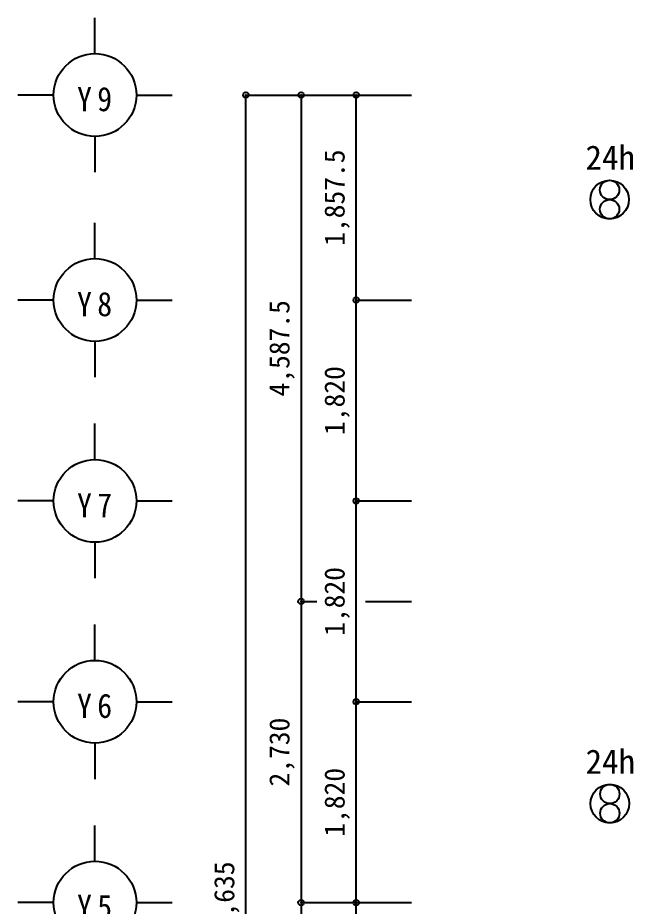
# Model space of a CAD drawing. Units: millimetres at full size, sheet at 1:100. Extents: x -40222 to 41440, y -29146 to 30741.
# Drawn here: x -36486 to -30907, y 15445 to 23495 of the extents above; entities that cross this region are included whole.
import ezdxf
from ezdxf.enums import TextEntityAlignment as Align

# ---------------------------------------------------------------- set-up
doc = ezdxf.new("R2010")
doc.units = ezdxf.units.MM
doc.header["$LTSCALE"] = 100
doc.header["$PDMODE"] = 32
doc.header["$PDSIZE"] = 50
doc.layers.add('1-8', color=7, linetype='Continuous')
doc.layers.add('1-B', color=7, linetype='Continuous')
doc.styles.add('ＭＳ ゴシック', font='')
doc.styles.get('ＭＳ ゴシック').set_extended_font_data('MS Gothic')

msp = doc.modelspace()

# ---------------------------------------------------------------- linework, layer by layer
at = {"layer": '1-8'}
for p, q in [((-35786.3, 23169.8), (-35786.3, 23494.8)), ((-36161.3, 22794.8), (-36486.3, 22794.8)), ((-35411.3, 22794.8), (-35086.3, 22794.8)), ((-34418.4, 22794.8), (-33918.4, 22794.8)), ((-34418.4, 8159.8), (-34418.4, 22794.8)), ((-33918.4, 22794.8), (-33418.4, 22794.8)), ((-33918.4, 22794.8), (-33918.4, 18207.3)), ((-33418.4, 22794.8), (-32918.4, 22794.8)), ((-33418.4, 20937.3), (-33418.4, 22794.8)), ((-35786.3, 22419.8), (-35786.3, 22094.8)), ((-35786.3, 21312.3), (-35786.3, 21637.3)), ((-36161.3, 20937.3), (-36486.3, 20937.3)), ((-35411.3, 20937.3), (-35086.3, 20937.3)), ((-33418.4, 20937.3), (-32918.4, 20937.3)), ((-33418.4, 19117.3), (-33418.4, 20937.3)), ((-35786.3, 20562.3), (-35786.3, 20237.3)), ((-35786.3, 19492.3), (-35786.3, 19817.3)), ((-36161.3, 19117.3), (-36486.3, 19117.3)), ((-35411.3, 19117.3), (-35086.3, 19117.3)), ((-33418.4, 19117.3), (-32918.4, 19117.3)), ((-33418.4, 17297.3), (-33418.4, 19117.3)), ((-35786.3, 18742.3), (-35786.3, 18417.3)), ((-33918.4, 18207.3), (-33918.4, 15477.3)), ((-33918.4, 18207.3), (-33775.7, 18207.3)), ((-33334.1, 18207.3), (-32918.4, 18207.3)), ((-35786.3, 17672.3), (-35786.3, 17997.3)), ((-36161.3, 17297.3), (-36486.3, 17297.3)), ((-35411.3, 17297.3), (-35086.3, 17297.3)), ((-33418.4, 17297.3), (-32918.4, 17297.3)), ((-33418.4, 15477.3), (-33418.4, 17297.3)), ((-35786.3, 16922.3), (-35786.3, 16597.3)), ((-35786.3, 15852.3), (-35786.3, 16177.3)), ((-36161.3, 15477.3), (-36486.3, 15477.3)), ((-35411.3, 15477.3), (-35086.3, 15477.3)), ((-33918.4, 15477.3), (-33418.4, 15477.3)), ((-33918.4, 15477.3), (-33918.4, 8159.8)), ((-33418.4, 15477.3), (-32918.4, 15477.3)), ((-33418.4, 13657.3), (-33418.4, 15477.3))]:
    msp.add_line(p, q, dxfattribs=at)
for centre in [(-35786.3, 22794.8), (-35786.3, 20937.3), (-35786.3, 19117.3), (-35786.3, 17297.3), (-35786.3, 15477.3)]:
    msp.add_circle(centre, 375, dxfattribs=at)
at = {"layer": '1-8', "color": 2}
for p in [(-34418.4, 22794.8), (-33918.4, 22794.8), (-33418.4, 22794.8), (-33418.4, 20937.3), (-33418.4, 19117.3), (-33918.4, 18207.3), (-33418.4, 17297.3), (-33918.4, 15477.3), (-33418.4, 15477.3)]:
    msp.add_point(p, dxfattribs=at)
at = {"layer": '1-B'}
for centre, radius in [((-31121.1, 21847.3), 175), ((-31121.1, 21934.8), 87.5), ((-31121.1, 21759.8), 87.5), ((-31119.1, 16374.2), 175), ((-31119.1, 16461.7), 87.5), ((-31119.1, 16286.7), 87.5)]:
    msp.add_circle(centre, radius, dxfattribs=at)

# ---------------------------------------------------------------- texts
at = {"layer": '1-8', "color": 4, "style": 'ＭＳ ゴシック'}
for s, p in [('1,857.5', (-33468.4, 21428.5)), ('4,587.5', (-33968.4, 20063.5)), ('1,820', (-33468.4, 19714.8)), ('1,820', (-33468.4, 17894.8)), ('2,730', (-33968.4, 16529.8)), ('1,820', (-33468.4, 16074.8)), ('14,635', (-34468.4, 15102.3))]:
    msp.add_text(s, height=183.3, rotation=90, dxfattribs=at).set_placement(p, align=Align.BOTTOM_LEFT)
at = {"layer": '1-8', "char_height": 219.9, "attachment_point": 7, "style": 'ＭＳ ゴシック'}
for s, insert in [('\\T1.36;\\W0.9;Y9', (-35948.8, 22644.8)), ('\\T1.36;\\W0.9;Y8', (-35948.8, 20787.3)), ('\\T1.36;\\W0.9;Y7', (-35948.8, 18967.3)), ('\\T1.36;\\W0.9;Y6', (-35948.8, 17147.3)), ('\\T1.36;\\W0.9;Y5', (-35948.8, 15327.3))]:
    msp.add_mtext(s, dxfattribs=dict(at, insert=insert))
at = {"layer": '1-B', "style": 'ＭＳ ゴシック'}
for p in [(-31340.5, 22052.4), (-31339.6, 16579.3)]:
    msp.add_text('24h', height=219.9, dxfattribs=at).set_placement(p, align=Align.BOTTOM_LEFT)

doc.saveas('drawing.dxf')
